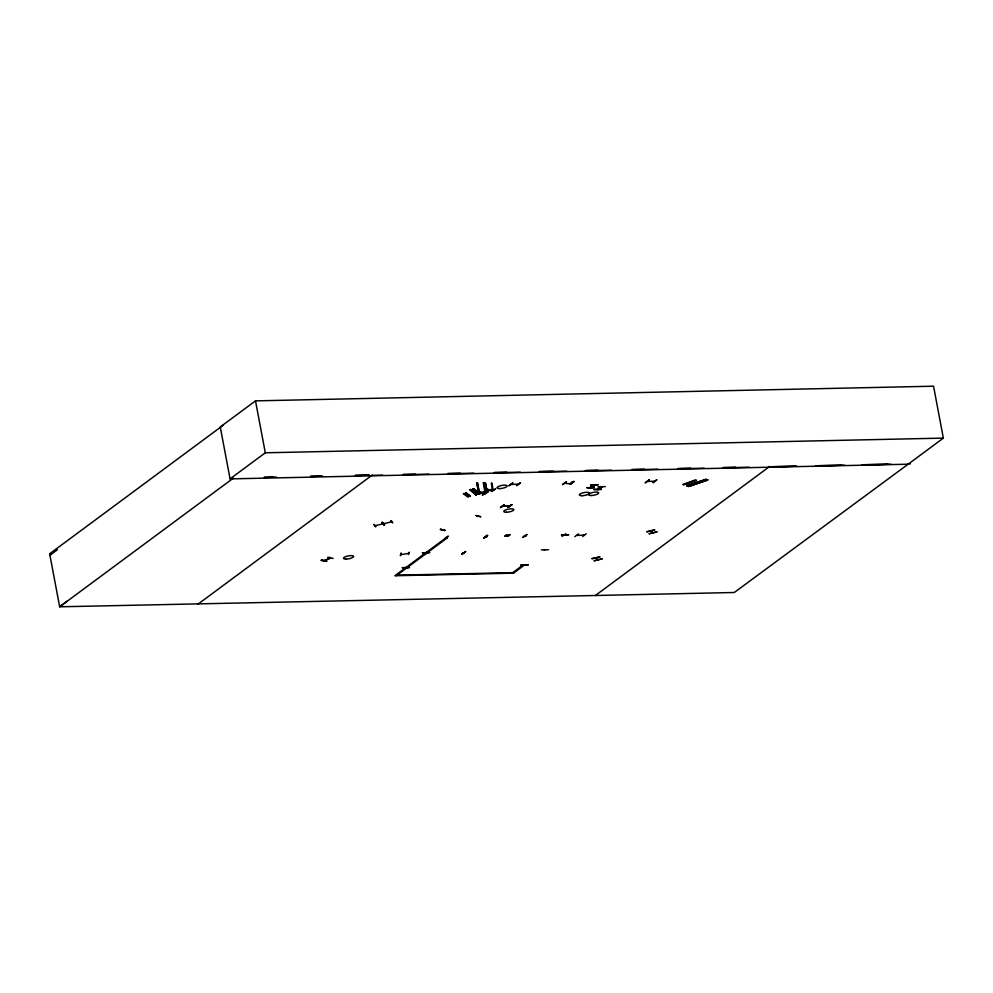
<?xml version="1.0" encoding="UTF-8"?>
<svg xmlns="http://www.w3.org/2000/svg" width="993" height="993" viewBox="0 0 993 993"><rect width="100%" height="100%" fill="white"/><g stroke="black" fill="none" stroke-linecap="round" stroke-linejoin="round"><path stroke-width="1.49" d="M409.29 567.611L402.091 567.711L409.513 567.475M528.015 564.98L520.816 565.166M541.359 549.874L548.558 549.737M587.024 487.873L594.236 487.451M601.261 489.214L594.025 489.363M321.236 560.412L326.871 561.057L321.471 559.903M326.598 561.281L321.26 560.362M440.544 529.219L445.286 530.349M422.67 555.211L426.853 552.48M426.444 552.468L422.67 555.236L426.742 552.431M448.29 536.208L444.516 538.938M447.967 536.27L444.516 538.976M476.677 494.166L480.538 491.796M487.923 489.04L484.15 491.461M487.116 535.364L483.665 538.156M487.054 535.438L483.665 538.28L487.451 535.537M487.774 535.463L483.678 538.305M500.72 507.522L504.456 504.754M508.788 485.763L512.847 482.871L509.111 485.639M526.7 534.606L522.765 537.461L527.035 534.544M562.472 484.572L566.544 481.717L562.808 484.485M574.81 536.642L578.559 533.886M649.199 479.607L645.512 482.685M373.914 524.354L375.739 526.662M373.964 524.676L375.702 526.724M382.417 522.715L384.179 524.714M382.777 522.579C386.761 527.829 382.491 520.866 381.895 522.405M400.266 555.757L401.06 552.927M599.698 488.37L599.04 488.333L600.12 488.097M597.227 489.574L600.976 486.533M408.471 554.578L409.277 552.182M695.199 479.954L682.849 484.534M707.786 479.842L688.459 486.458L707.674 479.942M696.515 480.302L683.445 484.745L696.279 480.327M706.172 479.284L686.61 485.838L705.936 479.371M688.596 486.496L707.711 479.991M520.965 565.005L528.226 564.88M594.236 487.774L587.012 487.613M594.037 489.686L601.311 489.537M593.007 486.359L592.275 486.384M598.283 559.742L596.222 558.066M463.334 493.658L467.951 496.959M463.855 493.509L468.286 496.872M465.568 492.938L470.074 496.401L465.432 493.124M465.953 492.975L470.409 496.314L466.052 492.826M469.95 489.71L475.746 494.75M470.347 489.425L476.33 494.799M478.899 493.943L472.494 489.028L479.656 493.744M473.09 488.904L479.271 494.017M473.276 488.841L479.731 493.732M473.847 488.705L479.942 493.856M475.833 494.737L476.727 494.129M470.62 489.537L476.888 494.626M405.827 567.487L406.112 567.5M544.698 550.196L544.338 550.196M324.152 560.685L330.483 558.116L330.086 557.334L330.135 558.116L324.227 560.673M329.539 557.545L329.713 558.302M49.935 555.31L57.395 549.725M67.127 601.212L59.667 606.797L49.65 553.796L223.4 425.091M595.477 595.502L59.667 606.797L233.417 478.092M255.499 400.874L220.26 426.965L230.078 478.887L908.123 464.215L943.35 438.112L933.544 386.203L255.499 400.874L265.305 452.796L230.078 478.887M198.066 604.104L372.226 475.088M479.259 492.454L478.465 492.466L479.396 492.342M486.855 489.661L485.925 489.785L486.62 489.785M479.433 492.565L485.813 492.218L479.309 492.665M484.423 494.377C497.816 484.932 471.042 502.036 488.159 491.634M491.336 483.094C492.466 488.866 491.498 489.475 493.422 490.294L486.086 490.567L484.783 483.33M492.391 489.859L486.769 489.983M486.905 489.884L493.149 489.524M491.411 491.287L495.631 488.928L491.473 491.324M516.794 485.54L520.531 482.772L516.497 485.54M396.257 575.704L447.371 537.834L445.969 537.858L394.854 575.741L513.53 573.172L524.205 565.203L522.79 565.228L512.835 572.601M512.152 504.643L508.118 507.373M571.422 482.983C570.044 480.91 576.101 484.994 564.682 483.256M574.202 481.605L570.106 484.435L573.817 481.27M505.102 536.021L506.691 534.83L505.114 536.083L508.255 536.059L510.017 534.768L506.703 534.904M590.736 484.845L597.972 484.696M589.879 487.873L593.64 485.068M591.17 487.811L594.906 485.043L591.021 487.526M591.468 487.811L595.204 485.043M596.905 489.623L600.666 486.818M598.196 489.561L601.932 486.793L598.047 489.276M598.494 489.561L602.242 486.818M605.258 486.607L597.848 486.843M645.177 482.809L649.31 480.029M652.898 482.586L656.534 479.88M769.637 466.487L595.378 595.502L734.286 592.498L908.123 464.215M429.51 552.654L422.298 552.803L429.708 552.505M484.609 536.766L485.217 536.754M463.582 553.076L462.788 553.101L463.719 552.977M486.694 536.94L486.136 536.853M524.031 536.021L524.714 536.021M525.955 536.021L525.396 535.935M561.579 534.917L568.778 534.768L561.417 535.016M563.279 535.103L563.974 535.09M565.886 533.713L562.05 536.431M583.536 535.239L584.045 535.239M586.255 533.725L582.779 536.53M443.015 529.753L443.449 529.567M478.291 516.273L477.447 516.447L478.241 516.273M472.556 489.053L478.75 494.166M473.313 488.854L479.52 493.968M400.787 554.553L401.656 554.516M595.949 557.905L597.885 559.791M650.725 530.945L652.662 532.819M652.513 532.682L650.986 531.094M333.139 558.426L327.678 557.234M592.697 486.582L592.498 486.334M374.907 525.694L382.888 523.894M383.894 523.659L391.701 521.797M480.6 516.782L476.23 515.504M486.769 490.542L485.44 483.318M485.018 492.23L485.329 492.975M492.478 489.549L492.665 490.294M485.651 492.329L485.639 493.099L483.79 482.685M493.111 489.648L493.111 490.418L491.994 483.082M502.731 506.157L509.955 505.983M509.781 506.12L502.619 506.269M446.552 537.61L447.346 537.598L446.453 537.734M687.119 485.825L706.383 479.495M329.75 557.607L329.614 558.364M485.726 493.087L485.018 492.342M425.103 553.821L425.823 553.809L424.892 553.933M486.582 536.952L486.024 536.965M525.843 536.034L525.285 536.059M577.703 535.351L577.045 535.376M646.84 531.702L654.834 529.865L646.964 531.826M656.969 531.925L648.975 533.787L656.857 531.776M592.076 558.687L600.07 556.837L592.076 558.637M602.081 558.699L594.323 560.846M384.639 524.652L383.757 524.863L381.957 522.43M392.57 522.752L390.832 520.605L392.607 522.628M408.148 553.486L408.855 553.386L400.911 554.628M486.371 490.43L484.919 483.231M478.899 493.111L476.851 482.747M265.305 452.796L943.35 438.112M264.262 477.422L276.6 477.149M310.536 476.417L322.874 476.156M403.146 474.418L415.521 474.145M447.992 473.45L460.367 473.177M494.39 472.445L506.753 472.171M539.224 471.464L553.151 471.166M585.622 470.471L597.997 470.198M632.007 469.466L644.383 469.192M678.405 468.46L690.768 468.187M723.252 467.492L735.614 467.219M371.816 475.386L382.64 475.151M402.748 474.716L429.026 474.145M447.582 473.748L473.872 473.177M493.98 472.742L520.27 472.171M540.366 471.737L566.655 471.166M585.212 470.769L611.502 470.198M631.598 469.763L657.887 469.192M677.996 468.758L704.285 468.187M722.842 467.79L749.132 467.219M795.443 466.214L769.227 466.784L796.957 466.201M841.716 465.221L815.501 465.779L844.72 465.208M887.99 464.215L861.775 464.786L890.944 464.24M590.798 485.167L598.034 484.919M506.889 534.855L509.968 534.718M505.164 536.059L508.441 536.009M396.977 575.17L514.25 572.626M264.374 477.335L273.621 477.149M310.598 476.367L321.384 476.144M907.9 463.892L910.333 463.843M465.543 551.649L461.844 554.355M654.735 481.195L647.386 481.456M518.346 484.15L511.01 484.435M479.458 493.099L477.496 482.735M571.769 482.226L571.956 482.995M486.868 490.418L485.565 483.219M478.738 493.236L476.714 482.834M584.207 535.115L577.144 535.364M475.945 515.578L480.649 516.695M382.044 522.752L383.819 524.776M656.919 479.818L653.183 482.586M465.791 493L469.912 496.426M469.863 489.723L476.106 494.849M602.205 558.898L594.199 560.66M593.951 484.783L590.214 487.538M483.926 482.586L485.962 492.975L478.626 493.248L479.334 493.211L477.372 482.821M483.268 482.61L485.143 493.111M506.182 535.5L508.975 535.053L506.182 535.5M504.134 504.792L500.398 507.597L504.159 504.779M564.496 535.289L565.154 535.066L564.458 535.289M511.792 504.556L508.056 507.324L511.805 504.593M465.568 551.537L461.795 554.305L465.593 551.574M369.135 475.151L355.258 475.448L369.148 475.151M445.001 530.461L440.247 529.393L444.988 530.535M346.247 559.071A5.151 1.465 -10.7 0 0 353.645 556.403A5.151 1.465 -10.7 0 0 345.837 556.564A5.151 1.465 -10.7 0 0 346.247 559.071M499.74 488.593A5.151 1.465 -10.7 0 0 507.125 485.925A5.151 1.465 -10.7 0 0 499.33 486.086A5.151 1.465 -10.7 0 0 499.74 488.593M506.492 512.239A5.151 1.465 -10.7 0 0 513.865 509.57A5.151 1.465 -10.7 0 0 506.082 509.732A5.151 1.465 -10.7 0 0 506.492 512.239M582.072 495.718A5.151 1.465 -10.7 0 0 589.457 493.049A5.151 1.465 -10.7 0 0 581.662 493.211A5.151 1.465 -10.7 0 0 582.072 495.718M591.307 495.519A5.151 1.465 -10.7 0 0 598.692 492.851A5.151 1.465 -10.7 0 0 590.897 493.012A5.151 1.465 -10.7 0 0 591.307 495.519"/></g></svg>
